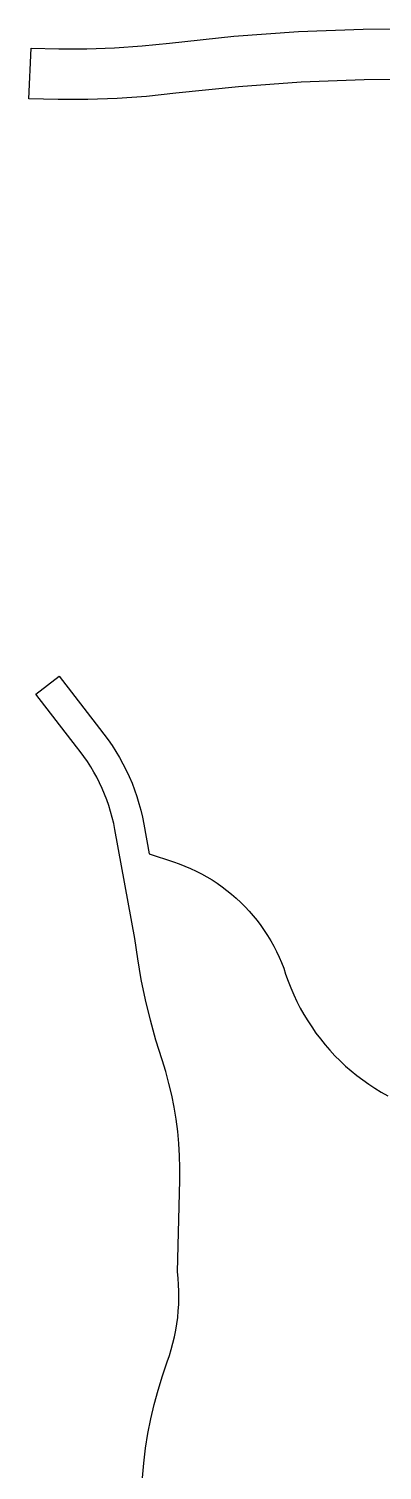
# Model space of a CAD drawing. Header units: millimetres. Extents: x 617751 to 636088, y 68402 to 77988.
# Drawn here: x 622659.3 to 622695.4, y 69543.1 to 69690 of the extents above; entities that cross this region are included whole.
import ezdxf

# ---------------------------------------------------------------- set-up
doc = ezdxf.new("R2010")
doc.units = ezdxf.units.MM
doc.header["$LTSCALE"] = 3
doc.header["$MEASUREMENT"] = 0
doc.layers.add('ALINHAMENTO PREDIAL', color=120, linetype='Continuous')

msp = doc.modelspace()

# ---------------------------------------------------------------- linework, layer by layer
at = {"layer": 'ALINHAMENTO PREDIAL'}
for points in [[(622699.95, 69684.86), (622693.53, 69684.83), (622687.12, 69684.58), (622680.71, 69684.12), (622674.33, 69683.45), (622671.34, 69683.13), (622668.34, 69682.92), (622665.34, 69682.81), (622662.34, 69682.81), (622659.33, 69682.9), (622659.59, 69688.06), (622662.41, 69687.97), (622665.24, 69687.97), (622668.07, 69688.08), (622670.89, 69688.28), (622673.7, 69688.57), (622680.26, 69689.26), (622686.83, 69689.73), (622693.42, 69689.99), (622700.01, 69690.02)], [(622699.95, 69684.86), (622693.53, 69684.83), (622687.12, 69684.58), (622680.71, 69684.12), (622674.33, 69683.45), (622671.34, 69683.13), (622668.34, 69682.92), (622665.34, 69682.81), (622662.34, 69682.81), (622659.33, 69682.9), (622659.59, 69688.06), (622662.41, 69687.97), (622665.24, 69687.97), (622668.07, 69688.08), (622670.89, 69688.28), (622673.7, 69688.57), (622680.26, 69689.26), (622686.83, 69689.73), (622693.42, 69689.99), (622700.01, 69690.02)], [(622699.95, 69684.86), (622693.53, 69684.83), (622687.12, 69684.58), (622680.71, 69684.12), (622674.33, 69683.45), (622671.34, 69683.13), (622668.34, 69682.92), (622665.34, 69682.81), (622662.34, 69682.81), (622659.33, 69682.9), (622659.59, 69688.06), (622662.41, 69687.97), (622665.24, 69687.97), (622668.07, 69688.08), (622670.89, 69688.28), (622673.7, 69688.57), (622680.26, 69689.26), (622686.83, 69689.73), (622693.42, 69689.99), (622700.01, 69690.02)], [(622699.95, 69684.86), (622693.53, 69684.83), (622687.12, 69684.58), (622680.71, 69684.12), (622674.33, 69683.45), (622671.34, 69683.13), (622668.34, 69682.92), (622665.34, 69682.81), (622662.34, 69682.81), (622659.33, 69682.9), (622659.59, 69688.06), (622662.41, 69687.97), (622665.24, 69687.97), (622668.07, 69688.08), (622670.89, 69688.28), (622673.7, 69688.57), (622680.26, 69689.26), (622686.83, 69689.73), (622693.42, 69689.99), (622700.01, 69690.02)], [(622699.95, 69684.86), (622693.53, 69684.83), (622687.12, 69684.58), (622680.71, 69684.12), (622674.33, 69683.45), (622671.34, 69683.13), (622668.34, 69682.92), (622665.34, 69682.81), (622662.34, 69682.81), (622659.33, 69682.9), (622659.59, 69688.06), (622662.41, 69687.97), (622665.24, 69687.97), (622668.07, 69688.08), (622670.89, 69688.28), (622673.7, 69688.57), (622680.26, 69689.26), (622686.83, 69689.73), (622693.42, 69689.99), (622700.01, 69690.02)], [(622699.95, 69684.86), (622693.53, 69684.83), (622687.12, 69684.58), (622680.71, 69684.12), (622674.33, 69683.45), (622671.34, 69683.13), (622668.34, 69682.92), (622665.34, 69682.81), (622662.34, 69682.81), (622659.33, 69682.9), (622659.59, 69688.06), (622662.41, 69687.97), (622665.24, 69687.97), (622668.07, 69688.08), (622670.89, 69688.28), (622673.7, 69688.57), (622680.26, 69689.26), (622686.83, 69689.73), (622693.42, 69689.99), (622700.01, 69690.02)], [(622699.95, 69684.86), (622693.53, 69684.83), (622687.12, 69684.58), (622680.71, 69684.12), (622674.33, 69683.45), (622671.34, 69683.13), (622668.34, 69682.92), (622665.34, 69682.81), (622662.34, 69682.81), (622659.33, 69682.9), (622659.59, 69688.06), (622662.41, 69687.97), (622665.24, 69687.97), (622668.07, 69688.08), (622670.89, 69688.28), (622673.7, 69688.57), (622680.26, 69689.26), (622686.83, 69689.73), (622693.42, 69689.99), (622700.01, 69690.02)], [(622699.95, 69684.86), (622693.53, 69684.83), (622687.12, 69684.58), (622680.71, 69684.12), (622674.33, 69683.45), (622671.34, 69683.13), (622668.34, 69682.92), (622665.34, 69682.81), (622662.34, 69682.81), (622659.33, 69682.9), (622659.59, 69688.06), (622662.41, 69687.97), (622665.24, 69687.97), (622668.07, 69688.08), (622670.89, 69688.28), (622673.7, 69688.57), (622680.26, 69689.26), (622686.83, 69689.73), (622693.42, 69689.99), (622700.01, 69690.02)], [(622670.92, 69542.35), (622671.06, 69543.86), (622671.25, 69545.37), (622671.49, 69546.87), (622671.78, 69548.35), (622672.13, 69549.83), (622672.52, 69551.29), (622672.96, 69552.75), (622673.46, 69554.18), (622673.67, 69554.81), (622673.87, 69555.44), (622674.04, 69556.09), (622674.19, 69556.73), (622674.32, 69557.39), (622674.43, 69558.04), (622674.52, 69558.7), (622674.58, 69559.36), (622674.62, 69560.03), (622674.64, 69560.69), (622674.63, 69561.36), (622674.61, 69562.02), (622674.56, 69562.69), (622674.49, 69563.35), (622674.74, 69572.69), (622674.75, 69573.93), (622674.72, 69575.18), (622674.64, 69576.42), (622674.53, 69577.66), (622674.37, 69578.89), (622674.16, 69580.12), (622673.92, 69581.34), (622673.63, 69582.55), (622673.3, 69583.75), (622672.93, 69584.94), (622672.3, 69586.97), (622671.74, 69589.01), (622671.24, 69591.07), (622670.81, 69593.14), (622670.44, 69595.23), (622670.15, 69597.33), (622668.12, 69608.44), (622667.99, 69609.05), (622667.85, 69609.66), (622667.68, 69610.27), (622667.5, 69610.86), (622667.29, 69611.45), (622667.07, 69612.04), (622666.82, 69612.61), (622666.56, 69613.18), (622666.28, 69613.74), (622665.97, 69614.28), (622665.65, 69614.82), (622665.31, 69615.35), (622664.96, 69615.86), (622664.58, 69616.36), (622664.19, 69616.85), (622660.06, 69622.22), (622662.44, 69624.05), (622666.54, 69618.72), (622666.99, 69618.15), (622667.42, 69617.57), (622667.83, 69616.98), (622668.22, 69616.37), (622668.59, 69615.75), (622668.94, 69615.11), (622669.27, 69614.47), (622669.57, 69613.81), (622669.86, 69613.14), (622670.12, 69612.47), (622670.35, 69611.78), (622670.57, 69611.09), (622670.76, 69610.39), (622670.92, 69609.69), (622671.07, 69608.98), (622671.62, 69605.94), (622674.09, 69605.13), (622674.68, 69604.92), (622675.25, 69604.7), (622675.83, 69604.45), (622676.39, 69604.19), (622676.94, 69603.9), (622677.48, 69603.6), (622678.02, 69603.28), (622678.54, 69602.94), (622679.04, 69602.58), (622679.54, 69602.21), (622680.02, 69601.82), (622680.49, 69601.41), (622680.95, 69600.99), (622681.39, 69600.55), (622681.81, 69600.09), (622682.22, 69599.62), (622682.61, 69599.14), (622682.99, 69598.64), (622683.34, 69598.14), (622683.68, 69597.62), (622684.01, 69597.08), (622684.31, 69596.54), (622684.59, 69595.99), (622684.86, 69595.43), (622685.1, 69594.86), (622685.33, 69594.28), (622685.53, 69593.69), (622685.78, 69592.98), (622686.06, 69592.28), (622686.35, 69591.58), (622686.68, 69590.9), (622687.02, 69590.23), (622687.39, 69589.57), (622687.78, 69588.93), (622688.19, 69588.3), (622688.62, 69587.68), (622689.08, 69587.08), (622689.55, 69586.49), (622690.05, 69585.92), (622690.56, 69585.37), (622691.09, 69584.84), (622691.64, 69584.32), (622692.21, 69583.83), (622692.79, 69583.35), (622693.39, 69582.9), (622694.01, 69582.46), (622694.64, 69582.05), (622695.28, 69581.66), (622695.94, 69581.29)], [(622670.92, 69542.35), (622671.06, 69543.86), (622671.25, 69545.37), (622671.49, 69546.87), (622671.78, 69548.35), (622672.13, 69549.83), (622672.52, 69551.29), (622672.96, 69552.75), (622673.46, 69554.18), (622673.67, 69554.81), (622673.87, 69555.44), (622674.04, 69556.09), (622674.19, 69556.73), (622674.32, 69557.39), (622674.43, 69558.04), (622674.52, 69558.7), (622674.58, 69559.36), (622674.62, 69560.03), (622674.64, 69560.69), (622674.63, 69561.36), (622674.61, 69562.02), (622674.56, 69562.69), (622674.49, 69563.35), (622674.74, 69572.69), (622674.75, 69573.93), (622674.72, 69575.18), (622674.64, 69576.42), (622674.53, 69577.66), (622674.37, 69578.89), (622674.16, 69580.12), (622673.92, 69581.34), (622673.63, 69582.55), (622673.3, 69583.75), (622672.93, 69584.94), (622672.3, 69586.97), (622671.74, 69589.01), (622671.24, 69591.07), (622670.81, 69593.14), (622670.44, 69595.23), (622670.15, 69597.33), (622668.12, 69608.44), (622667.99, 69609.05), (622667.85, 69609.66), (622667.68, 69610.27), (622667.5, 69610.86), (622667.29, 69611.45), (622667.07, 69612.04), (622666.82, 69612.61), (622666.56, 69613.18), (622666.28, 69613.74), (622665.97, 69614.28), (622665.65, 69614.82), (622665.31, 69615.35), (622664.96, 69615.86), (622664.58, 69616.36), (622664.19, 69616.85), (622660.06, 69622.22), (622662.44, 69624.05), (622666.54, 69618.72), (622666.99, 69618.15), (622667.42, 69617.57), (622667.83, 69616.98), (622668.22, 69616.37), (622668.59, 69615.75), (622668.94, 69615.11), (622669.27, 69614.47), (622669.57, 69613.81), (622669.86, 69613.14), (622670.12, 69612.47), (622670.35, 69611.78), (622670.57, 69611.09), (622670.76, 69610.39), (622670.92, 69609.69), (622671.07, 69608.98), (622671.62, 69605.94), (622674.09, 69605.13), (622674.68, 69604.92), (622675.25, 69604.7), (622675.83, 69604.45), (622676.39, 69604.19), (622676.94, 69603.9), (622677.48, 69603.6), (622678.02, 69603.28), (622678.54, 69602.94), (622679.04, 69602.58), (622679.54, 69602.21), (622680.02, 69601.82), (622680.49, 69601.41), (622680.95, 69600.99), (622681.39, 69600.55), (622681.81, 69600.09), (622682.22, 69599.62), (622682.61, 69599.14), (622682.99, 69598.64), (622683.34, 69598.14), (622683.68, 69597.62), (622684.01, 69597.08), (622684.31, 69596.54), (622684.59, 69595.99), (622684.86, 69595.43), (622685.1, 69594.86), (622685.33, 69594.28), (622685.53, 69593.69), (622685.78, 69592.98), (622686.06, 69592.28), (622686.35, 69591.58), (622686.68, 69590.9), (622687.02, 69590.23), (622687.39, 69589.57), (622687.78, 69588.93), (622688.19, 69588.3), (622688.62, 69587.68), (622689.08, 69587.08), (622689.55, 69586.49), (622690.05, 69585.92), (622690.56, 69585.37), (622691.09, 69584.84), (622691.64, 69584.32), (622692.21, 69583.83), (622692.79, 69583.35), (622693.39, 69582.9), (622694.01, 69582.46), (622694.64, 69582.05), (622695.28, 69581.66), (622695.94, 69581.29)], [(622670.92, 69542.35), (622671.06, 69543.86), (622671.25, 69545.37), (622671.49, 69546.87), (622671.78, 69548.35), (622672.13, 69549.83), (622672.52, 69551.29), (622672.96, 69552.75), (622673.46, 69554.18), (622673.67, 69554.81), (622673.87, 69555.44), (622674.04, 69556.09), (622674.19, 69556.73), (622674.32, 69557.39), (622674.43, 69558.04), (622674.52, 69558.7), (622674.58, 69559.36), (622674.62, 69560.03), (622674.64, 69560.69), (622674.63, 69561.36), (622674.61, 69562.02), (622674.56, 69562.69), (622674.49, 69563.35), (622674.74, 69572.69), (622674.75, 69573.93), (622674.72, 69575.18), (622674.64, 69576.42), (622674.53, 69577.66), (622674.37, 69578.89), (622674.16, 69580.12), (622673.92, 69581.34), (622673.63, 69582.55), (622673.3, 69583.75), (622672.93, 69584.94), (622672.3, 69586.97), (622671.74, 69589.01), (622671.24, 69591.07), (622670.81, 69593.14), (622670.44, 69595.23), (622670.15, 69597.33), (622668.12, 69608.44), (622667.99, 69609.05), (622667.85, 69609.66), (622667.68, 69610.27), (622667.5, 69610.86), (622667.29, 69611.45), (622667.07, 69612.04), (622666.82, 69612.61), (622666.56, 69613.18), (622666.28, 69613.74), (622665.97, 69614.28), (622665.65, 69614.82), (622665.31, 69615.35), (622664.96, 69615.86), (622664.58, 69616.36), (622664.19, 69616.85), (622660.06, 69622.22), (622662.44, 69624.05), (622666.54, 69618.72), (622666.99, 69618.15), (622667.42, 69617.57), (622667.83, 69616.98), (622668.22, 69616.37), (622668.59, 69615.75), (622668.94, 69615.11), (622669.27, 69614.47), (622669.57, 69613.81), (622669.86, 69613.14), (622670.12, 69612.47), (622670.35, 69611.78), (622670.57, 69611.09), (622670.76, 69610.39), (622670.92, 69609.69), (622671.07, 69608.98), (622671.62, 69605.94), (622674.09, 69605.13), (622674.68, 69604.92), (622675.25, 69604.7), (622675.83, 69604.45), (622676.39, 69604.19), (622676.94, 69603.9), (622677.48, 69603.6), (622678.02, 69603.28), (622678.54, 69602.94), (622679.04, 69602.58), (622679.54, 69602.21), (622680.02, 69601.82), (622680.49, 69601.41), (622680.95, 69600.99), (622681.39, 69600.55), (622681.81, 69600.09), (622682.22, 69599.62), (622682.61, 69599.14), (622682.99, 69598.64), (622683.34, 69598.14), (622683.68, 69597.62), (622684.01, 69597.08), (622684.31, 69596.54), (622684.59, 69595.99), (622684.86, 69595.43), (622685.1, 69594.86), (622685.33, 69594.28), (622685.53, 69593.69), (622685.78, 69592.98), (622686.06, 69592.28), (622686.35, 69591.58), (622686.68, 69590.9), (622687.02, 69590.23), (622687.39, 69589.57), (622687.78, 69588.93), (622688.19, 69588.3), (622688.62, 69587.68), (622689.08, 69587.08), (622689.55, 69586.49), (622690.05, 69585.92), (622690.56, 69585.37), (622691.09, 69584.84), (622691.64, 69584.32), (622692.21, 69583.83), (622692.79, 69583.35), (622693.39, 69582.9), (622694.01, 69582.46), (622694.64, 69582.05), (622695.28, 69581.66), (622695.94, 69581.29)], [(622670.92, 69542.35), (622671.06, 69543.86), (622671.25, 69545.37), (622671.49, 69546.87), (622671.78, 69548.35), (622672.13, 69549.83), (622672.52, 69551.29), (622672.96, 69552.75), (622673.46, 69554.18), (622673.67, 69554.81), (622673.87, 69555.44), (622674.04, 69556.09), (622674.19, 69556.73), (622674.32, 69557.39), (622674.43, 69558.04), (622674.52, 69558.7), (622674.58, 69559.36), (622674.62, 69560.03), (622674.64, 69560.69), (622674.63, 69561.36), (622674.61, 69562.02), (622674.56, 69562.69), (622674.49, 69563.35), (622674.74, 69572.69), (622674.75, 69573.93), (622674.72, 69575.18), (622674.64, 69576.42), (622674.53, 69577.66), (622674.37, 69578.89), (622674.16, 69580.12), (622673.92, 69581.34), (622673.63, 69582.55), (622673.3, 69583.75), (622672.93, 69584.94), (622672.3, 69586.97), (622671.74, 69589.01), (622671.24, 69591.07), (622670.81, 69593.14), (622670.44, 69595.23), (622670.15, 69597.33), (622668.12, 69608.44), (622667.99, 69609.05), (622667.85, 69609.66), (622667.68, 69610.27), (622667.5, 69610.86), (622667.29, 69611.45), (622667.07, 69612.04), (622666.82, 69612.61), (622666.56, 69613.18), (622666.28, 69613.74), (622665.97, 69614.28), (622665.65, 69614.82), (622665.31, 69615.35), (622664.96, 69615.86), (622664.58, 69616.36), (622664.19, 69616.85), (622660.06, 69622.22), (622662.44, 69624.05), (622666.54, 69618.72), (622666.99, 69618.15), (622667.42, 69617.57), (622667.83, 69616.98), (622668.22, 69616.37), (622668.59, 69615.75), (622668.94, 69615.11), (622669.27, 69614.47), (622669.57, 69613.81), (622669.86, 69613.14), (622670.12, 69612.47), (622670.35, 69611.78), (622670.57, 69611.09), (622670.76, 69610.39), (622670.92, 69609.69), (622671.07, 69608.98), (622671.62, 69605.94), (622674.09, 69605.13), (622674.68, 69604.92), (622675.25, 69604.7), (622675.83, 69604.45), (622676.39, 69604.19), (622676.94, 69603.9), (622677.48, 69603.6), (622678.02, 69603.28), (622678.54, 69602.94), (622679.04, 69602.58), (622679.54, 69602.21), (622680.02, 69601.82), (622680.49, 69601.41), (622680.95, 69600.99), (622681.39, 69600.55), (622681.81, 69600.09), (622682.22, 69599.62), (622682.61, 69599.14), (622682.99, 69598.64), (622683.34, 69598.14), (622683.68, 69597.62), (622684.01, 69597.08), (622684.31, 69596.54), (622684.59, 69595.99), (622684.86, 69595.43), (622685.1, 69594.86), (622685.33, 69594.28), (622685.53, 69593.69), (622685.78, 69592.98), (622686.06, 69592.28), (622686.35, 69591.58), (622686.68, 69590.9), (622687.02, 69590.23), (622687.39, 69589.57), (622687.78, 69588.93), (622688.19, 69588.3), (622688.62, 69587.68), (622689.08, 69587.08), (622689.55, 69586.49), (622690.05, 69585.92), (622690.56, 69585.37), (622691.09, 69584.84), (622691.64, 69584.32), (622692.21, 69583.83), (622692.79, 69583.35), (622693.39, 69582.9), (622694.01, 69582.46), (622694.64, 69582.05), (622695.28, 69581.66), (622695.94, 69581.29)], [(622670.92, 69542.35), (622671.06, 69543.86), (622671.25, 69545.37), (622671.49, 69546.87), (622671.78, 69548.35), (622672.13, 69549.83), (622672.52, 69551.29), (622672.96, 69552.75), (622673.46, 69554.18), (622673.67, 69554.81), (622673.87, 69555.44), (622674.04, 69556.09), (622674.19, 69556.73), (622674.32, 69557.39), (622674.43, 69558.04), (622674.52, 69558.7), (622674.58, 69559.36), (622674.62, 69560.03), (622674.64, 69560.69), (622674.63, 69561.36), (622674.61, 69562.02), (622674.56, 69562.69), (622674.49, 69563.35), (622674.74, 69572.69), (622674.75, 69573.93), (622674.72, 69575.18), (622674.64, 69576.42), (622674.53, 69577.66), (622674.37, 69578.89), (622674.16, 69580.12), (622673.92, 69581.34), (622673.63, 69582.55), (622673.3, 69583.75), (622672.93, 69584.94), (622672.3, 69586.97), (622671.74, 69589.01), (622671.24, 69591.07), (622670.81, 69593.14), (622670.44, 69595.23), (622670.15, 69597.33), (622668.12, 69608.44), (622667.99, 69609.05), (622667.85, 69609.66), (622667.68, 69610.27), (622667.5, 69610.86), (622667.29, 69611.45), (622667.07, 69612.04), (622666.82, 69612.61), (622666.56, 69613.18), (622666.28, 69613.74), (622665.97, 69614.28), (622665.65, 69614.82), (622665.31, 69615.35), (622664.96, 69615.86), (622664.58, 69616.36), (622664.19, 69616.85), (622660.06, 69622.22), (622662.44, 69624.05), (622666.54, 69618.72), (622666.99, 69618.15), (622667.42, 69617.57), (622667.83, 69616.98), (622668.22, 69616.37), (622668.59, 69615.75), (622668.94, 69615.11), (622669.27, 69614.47), (622669.57, 69613.81), (622669.86, 69613.14), (622670.12, 69612.47), (622670.35, 69611.78), (622670.57, 69611.09), (622670.76, 69610.39), (622670.92, 69609.69), (622671.07, 69608.98), (622671.62, 69605.94), (622674.09, 69605.13), (622674.68, 69604.92), (622675.25, 69604.7), (622675.83, 69604.45), (622676.39, 69604.19), (622676.94, 69603.9), (622677.48, 69603.6), (622678.02, 69603.28), (622678.54, 69602.94), (622679.04, 69602.58), (622679.54, 69602.21), (622680.02, 69601.82), (622680.49, 69601.41), (622680.95, 69600.99), (622681.39, 69600.55), (622681.81, 69600.09), (622682.22, 69599.62), (622682.61, 69599.14), (622682.99, 69598.64), (622683.34, 69598.14), (622683.68, 69597.62), (622684.01, 69597.08), (622684.31, 69596.54), (622684.59, 69595.99), (622684.86, 69595.43), (622685.1, 69594.86), (622685.33, 69594.28), (622685.53, 69593.69), (622685.78, 69592.98), (622686.06, 69592.28), (622686.35, 69591.58), (622686.68, 69590.9), (622687.02, 69590.23), (622687.39, 69589.57), (622687.78, 69588.93), (622688.19, 69588.3), (622688.62, 69587.68), (622689.08, 69587.08), (622689.55, 69586.49), (622690.05, 69585.92), (622690.56, 69585.37), (622691.09, 69584.84), (622691.64, 69584.32), (622692.21, 69583.83), (622692.79, 69583.35), (622693.39, 69582.9), (622694.01, 69582.46), (622694.64, 69582.05), (622695.28, 69581.66), (622695.94, 69581.29)], [(622670.92, 69542.35), (622671.06, 69543.86), (622671.25, 69545.37), (622671.49, 69546.87), (622671.78, 69548.35), (622672.13, 69549.83), (622672.52, 69551.29), (622672.96, 69552.75), (622673.46, 69554.18), (622673.67, 69554.81), (622673.87, 69555.44), (622674.04, 69556.09), (622674.19, 69556.73), (622674.32, 69557.39), (622674.43, 69558.04), (622674.52, 69558.7), (622674.58, 69559.36), (622674.62, 69560.03), (622674.64, 69560.69), (622674.63, 69561.36), (622674.61, 69562.02), (622674.56, 69562.69), (622674.49, 69563.35), (622674.74, 69572.69), (622674.75, 69573.93), (622674.72, 69575.18), (622674.64, 69576.42), (622674.53, 69577.66), (622674.37, 69578.89), (622674.16, 69580.12), (622673.92, 69581.34), (622673.63, 69582.55), (622673.3, 69583.75), (622672.93, 69584.94), (622672.3, 69586.97), (622671.74, 69589.01), (622671.24, 69591.07), (622670.81, 69593.14), (622670.44, 69595.23), (622670.15, 69597.33), (622668.12, 69608.44), (622667.99, 69609.05), (622667.85, 69609.66), (622667.68, 69610.27), (622667.5, 69610.86), (622667.29, 69611.45), (622667.07, 69612.04), (622666.82, 69612.61), (622666.56, 69613.18), (622666.28, 69613.74), (622665.97, 69614.28), (622665.65, 69614.82), (622665.31, 69615.35), (622664.96, 69615.86), (622664.58, 69616.36), (622664.19, 69616.85), (622660.06, 69622.22), (622662.44, 69624.05), (622666.54, 69618.72), (622666.99, 69618.15), (622667.42, 69617.57), (622667.83, 69616.98), (622668.22, 69616.37), (622668.59, 69615.75), (622668.94, 69615.11), (622669.27, 69614.47), (622669.57, 69613.81), (622669.86, 69613.14), (622670.12, 69612.47), (622670.35, 69611.78), (622670.57, 69611.09), (622670.76, 69610.39), (622670.92, 69609.69), (622671.07, 69608.98), (622671.62, 69605.94), (622674.09, 69605.13), (622674.68, 69604.92), (622675.25, 69604.7), (622675.83, 69604.45), (622676.39, 69604.19), (622676.94, 69603.9), (622677.48, 69603.6), (622678.02, 69603.28), (622678.54, 69602.94), (622679.04, 69602.58), (622679.54, 69602.21), (622680.02, 69601.82), (622680.49, 69601.41), (622680.95, 69600.99), (622681.39, 69600.55), (622681.81, 69600.09), (622682.22, 69599.62), (622682.61, 69599.14), (622682.99, 69598.64), (622683.34, 69598.14), (622683.68, 69597.62), (622684.01, 69597.08), (622684.31, 69596.54), (622684.59, 69595.99), (622684.86, 69595.43), (622685.1, 69594.86), (622685.33, 69594.28), (622685.53, 69593.69), (622685.78, 69592.98), (622686.06, 69592.28), (622686.35, 69591.58), (622686.68, 69590.9), (622687.02, 69590.23), (622687.39, 69589.57), (622687.78, 69588.93), (622688.19, 69588.3), (622688.62, 69587.68), (622689.08, 69587.08), (622689.55, 69586.49), (622690.05, 69585.92), (622690.56, 69585.37), (622691.09, 69584.84), (622691.64, 69584.32), (622692.21, 69583.83), (622692.79, 69583.35), (622693.39, 69582.9), (622694.01, 69582.46), (622694.64, 69582.05), (622695.28, 69581.66), (622695.94, 69581.29)], [(622670.92, 69542.35), (622671.06, 69543.86), (622671.25, 69545.37), (622671.49, 69546.87), (622671.78, 69548.35), (622672.13, 69549.83), (622672.52, 69551.29), (622672.96, 69552.75), (622673.46, 69554.18), (622673.67, 69554.81), (622673.87, 69555.44), (622674.04, 69556.09), (622674.19, 69556.73), (622674.32, 69557.39), (622674.43, 69558.04), (622674.52, 69558.7), (622674.58, 69559.36), (622674.62, 69560.03), (622674.64, 69560.69), (622674.63, 69561.36), (622674.61, 69562.02), (622674.56, 69562.69), (622674.49, 69563.35), (622674.74, 69572.69), (622674.75, 69573.93), (622674.72, 69575.18), (622674.64, 69576.42), (622674.53, 69577.66), (622674.37, 69578.89), (622674.16, 69580.12), (622673.92, 69581.34), (622673.63, 69582.55), (622673.3, 69583.75), (622672.93, 69584.94), (622672.3, 69586.97), (622671.74, 69589.01), (622671.24, 69591.07), (622670.81, 69593.14), (622670.44, 69595.23), (622670.15, 69597.33), (622668.12, 69608.44), (622667.99, 69609.05), (622667.85, 69609.66), (622667.68, 69610.27), (622667.5, 69610.86), (622667.29, 69611.45), (622667.07, 69612.04), (622666.82, 69612.61), (622666.56, 69613.18), (622666.28, 69613.74), (622665.97, 69614.28), (622665.65, 69614.82), (622665.31, 69615.35), (622664.96, 69615.86), (622664.58, 69616.36), (622664.19, 69616.85), (622660.06, 69622.22), (622662.44, 69624.05), (622666.54, 69618.72), (622666.99, 69618.15), (622667.42, 69617.57), (622667.83, 69616.98), (622668.22, 69616.37), (622668.59, 69615.75), (622668.94, 69615.11), (622669.27, 69614.47), (622669.57, 69613.81), (622669.86, 69613.14), (622670.12, 69612.47), (622670.35, 69611.78), (622670.57, 69611.09), (622670.76, 69610.39), (622670.92, 69609.69), (622671.07, 69608.98), (622671.62, 69605.94), (622674.09, 69605.13), (622674.68, 69604.92), (622675.25, 69604.7), (622675.83, 69604.45), (622676.39, 69604.19), (622676.94, 69603.9), (622677.48, 69603.6), (622678.02, 69603.28), (622678.54, 69602.94), (622679.04, 69602.58), (622679.54, 69602.21), (622680.02, 69601.82), (622680.49, 69601.41), (622680.95, 69600.99), (622681.39, 69600.55), (622681.81, 69600.09), (622682.22, 69599.62), (622682.61, 69599.14), (622682.99, 69598.64), (622683.34, 69598.14), (622683.68, 69597.62), (622684.01, 69597.08), (622684.31, 69596.54), (622684.59, 69595.99), (622684.86, 69595.43), (622685.1, 69594.86), (622685.33, 69594.28), (622685.53, 69593.69), (622685.78, 69592.98), (622686.06, 69592.28), (622686.35, 69591.58), (622686.68, 69590.9), (622687.02, 69590.23), (622687.39, 69589.57), (622687.78, 69588.93), (622688.19, 69588.3), (622688.62, 69587.68), (622689.08, 69587.08), (622689.55, 69586.49), (622690.05, 69585.92), (622690.56, 69585.37), (622691.09, 69584.84), (622691.64, 69584.32), (622692.21, 69583.83), (622692.79, 69583.35), (622693.39, 69582.9), (622694.01, 69582.46), (622694.64, 69582.05), (622695.28, 69581.66), (622695.94, 69581.29)], [(622670.92, 69542.35), (622671.06, 69543.86), (622671.25, 69545.37), (622671.49, 69546.87), (622671.78, 69548.35), (622672.13, 69549.83), (622672.52, 69551.29), (622672.96, 69552.75), (622673.46, 69554.18), (622673.67, 69554.81), (622673.87, 69555.44), (622674.04, 69556.09), (622674.19, 69556.73), (622674.32, 69557.39), (622674.43, 69558.04), (622674.52, 69558.7), (622674.58, 69559.36), (622674.62, 69560.03), (622674.64, 69560.69), (622674.63, 69561.36), (622674.61, 69562.02), (622674.56, 69562.69), (622674.49, 69563.35), (622674.74, 69572.69), (622674.75, 69573.93), (622674.72, 69575.18), (622674.64, 69576.42), (622674.53, 69577.66), (622674.37, 69578.89), (622674.16, 69580.12), (622673.92, 69581.34), (622673.63, 69582.55), (622673.3, 69583.75), (622672.93, 69584.94), (622672.3, 69586.97), (622671.74, 69589.01), (622671.24, 69591.07), (622670.81, 69593.14), (622670.44, 69595.23), (622670.15, 69597.33), (622668.12, 69608.44), (622667.99, 69609.05), (622667.85, 69609.66), (622667.68, 69610.27), (622667.5, 69610.86), (622667.29, 69611.45), (622667.07, 69612.04), (622666.82, 69612.61), (622666.56, 69613.18), (622666.28, 69613.74), (622665.97, 69614.28), (622665.65, 69614.82), (622665.31, 69615.35), (622664.96, 69615.86), (622664.58, 69616.36), (622664.19, 69616.85), (622660.06, 69622.22), (622662.44, 69624.05), (622666.54, 69618.72), (622666.99, 69618.15), (622667.42, 69617.57), (622667.83, 69616.98), (622668.22, 69616.37), (622668.59, 69615.75), (622668.94, 69615.11), (622669.27, 69614.47), (622669.57, 69613.81), (622669.86, 69613.14), (622670.12, 69612.47), (622670.35, 69611.78), (622670.57, 69611.09), (622670.76, 69610.39), (622670.92, 69609.69), (622671.07, 69608.98), (622671.62, 69605.94), (622674.09, 69605.13), (622674.68, 69604.92), (622675.25, 69604.7), (622675.83, 69604.45), (622676.39, 69604.19), (622676.94, 69603.9), (622677.48, 69603.6), (622678.02, 69603.28), (622678.54, 69602.94), (622679.04, 69602.58), (622679.54, 69602.21), (622680.02, 69601.82), (622680.49, 69601.41), (622680.95, 69600.99), (622681.39, 69600.55), (622681.81, 69600.09), (622682.22, 69599.62), (622682.61, 69599.14), (622682.99, 69598.64), (622683.34, 69598.14), (622683.68, 69597.62), (622684.01, 69597.08), (622684.31, 69596.54), (622684.59, 69595.99), (622684.86, 69595.43), (622685.1, 69594.86), (622685.33, 69594.28), (622685.53, 69593.69), (622685.78, 69592.98), (622686.06, 69592.28), (622686.35, 69591.58), (622686.68, 69590.9), (622687.02, 69590.23), (622687.39, 69589.57), (622687.78, 69588.93), (622688.19, 69588.3), (622688.62, 69587.68), (622689.08, 69587.08), (622689.55, 69586.49), (622690.05, 69585.92), (622690.56, 69585.37), (622691.09, 69584.84), (622691.64, 69584.32), (622692.21, 69583.83), (622692.79, 69583.35), (622693.39, 69582.9), (622694.01, 69582.46), (622694.64, 69582.05), (622695.28, 69581.66), (622695.94, 69581.29)]]:
    msp.add_lwpolyline(points, dxfattribs=at)

doc.saveas('drawing.dxf')
